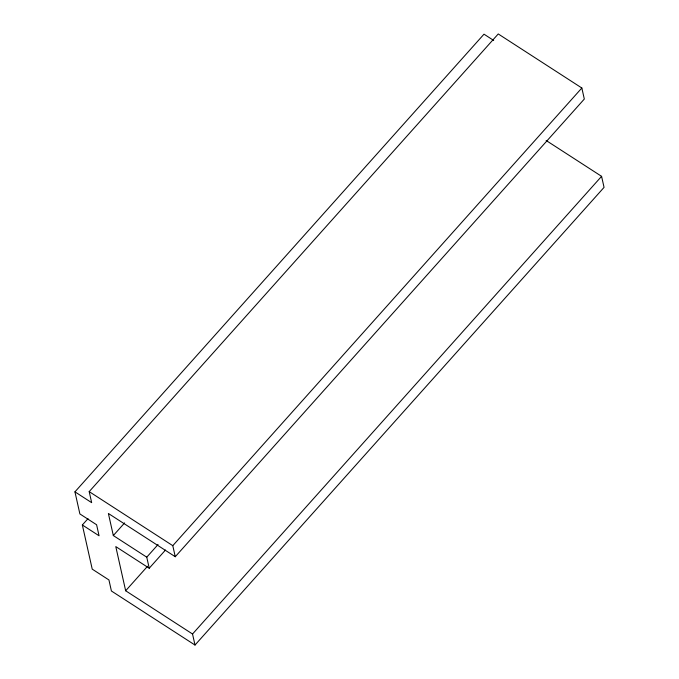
<?xml version="1.0" encoding="UTF-8"?>
<svg xmlns="http://www.w3.org/2000/svg" width="679" height="679" viewBox="0 0 679 679"><rect width="100%" height="100%" fill="white"/><g stroke="black" fill="none" stroke-linecap="round" stroke-linejoin="round"><path stroke-width="1.02" d="M87.998 518.654L82.346 524.977L99.066 535.782L96.596 524.748L79.884 513.935L74.945 491.851L484 34.179L493.675 40.443M74.945 491.851L91.665 502.664L89.195 491.621L498.25 33.95L581.844 88.007L584.313 99.049L175.258 556.721L108.385 513.477L113.317 535.553L146.757 557.179L149.227 568.221L165.472 550.041M113.317 535.553L124.622 522.906M146.757 557.179L158.063 544.533M546.145 140.485L601.586 176.336L604.055 187.379L195 645.05L192.539 634.008L125.657 590.764L147.564 566.261M175.258 556.721L172.789 545.678L581.844 88.007M192.539 634.008L601.586 176.336M89.195 491.621L172.789 545.678M149.227 568.221L115.786 546.595L125.657 590.764M195 645.05L111.407 590.993L108.937 579.951L92.225 569.138L82.346 524.977"/></g></svg>
